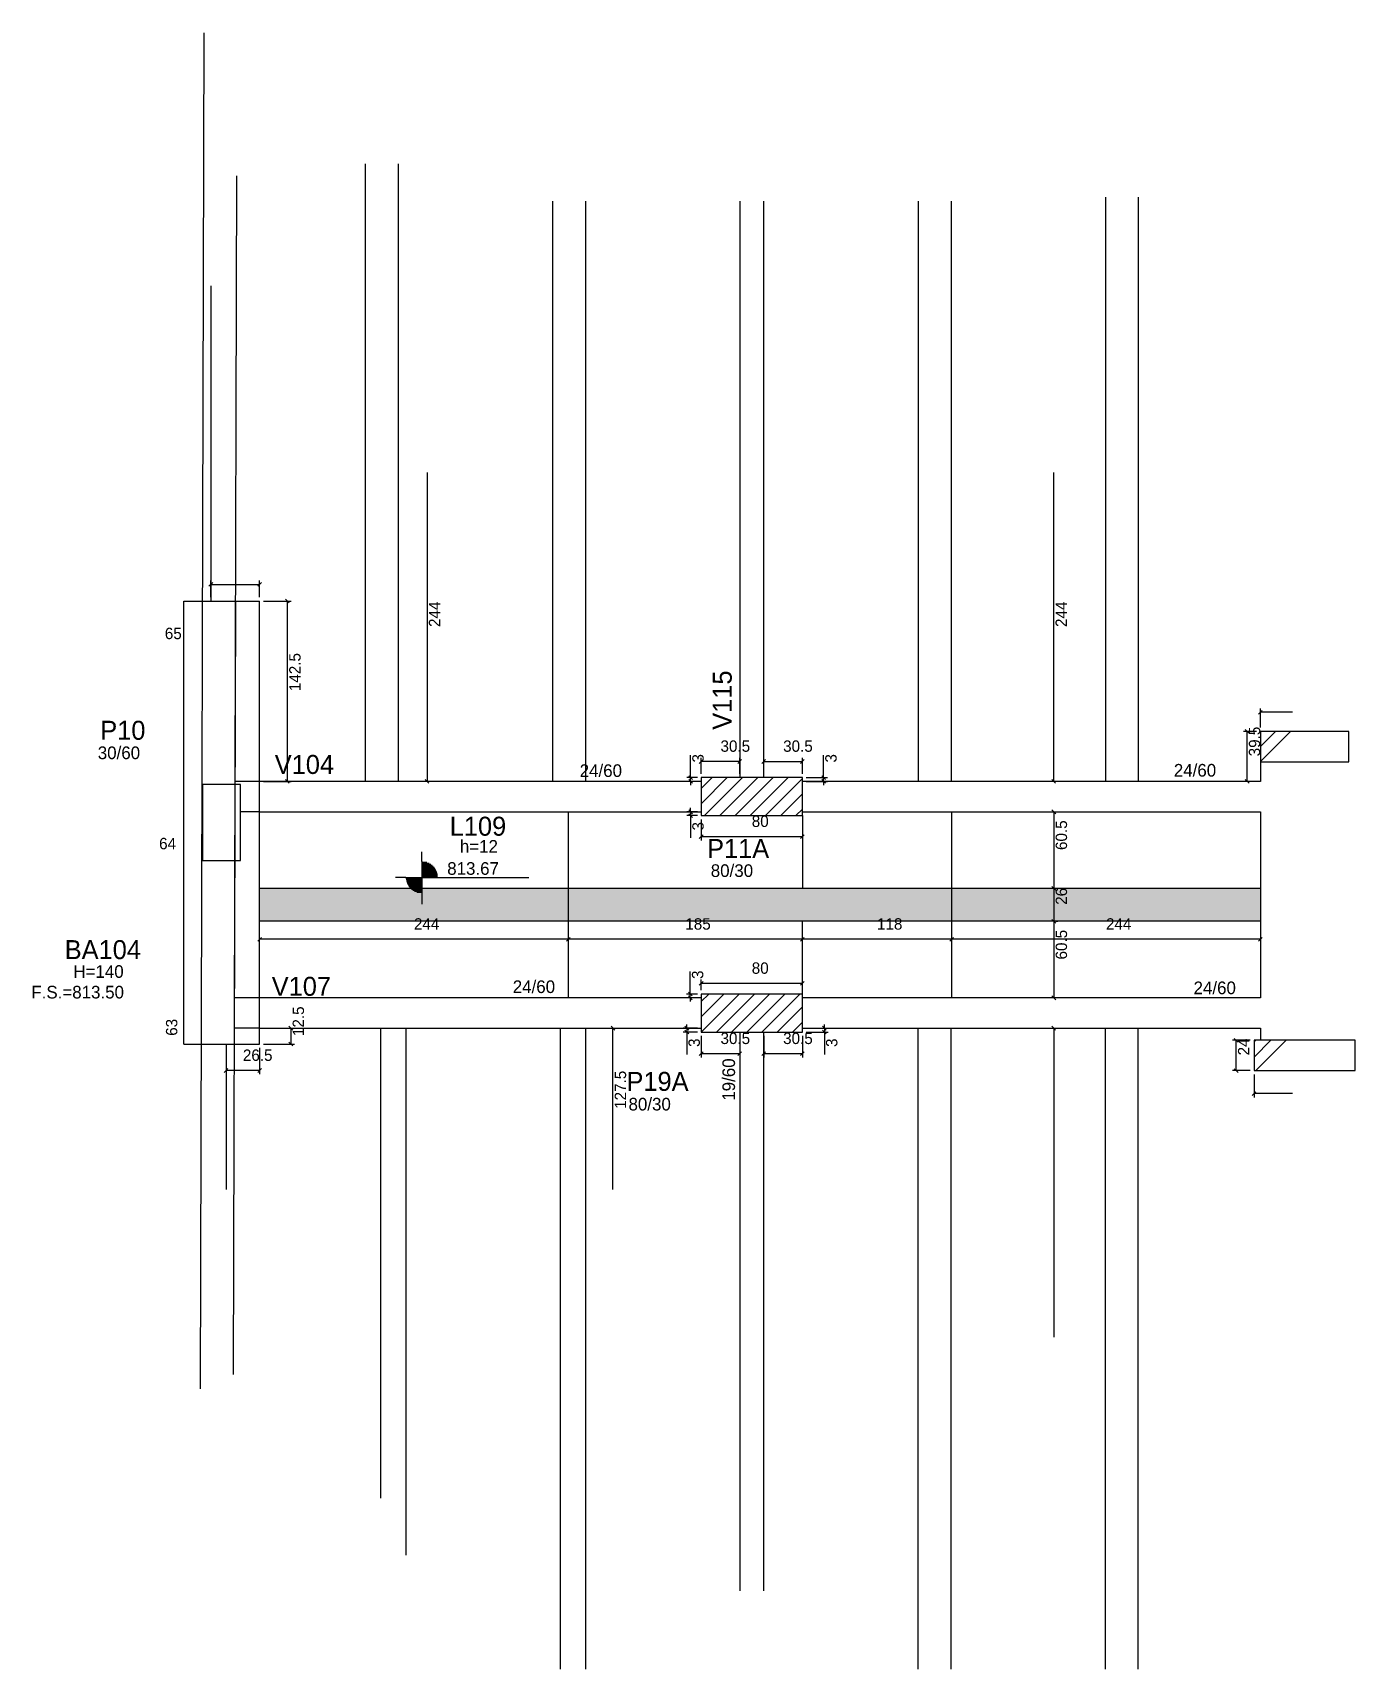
# Model space of a CAD drawing. Header units: metres. Extents: x 2907 to 3952, y 2062 to 3355.
import ezdxf

# ---------------------------------------------------------------- set-up
doc = ezdxf.new("R2010")
doc.units = ezdxf.units.M
for name, color, linetype in [('1', 7, 'Continuous'), ('3', 7, 'Continuous'), ('4', 7, 'Continuous'), ('7', 7, 'Continuous'), ('Hachura', 7, 'Continuous'), ('Painéis', 7, 'Continuous')]:
    doc.layers.add(name, color=color, linetype=linetype)

msp = doc.modelspace()

# ---------------------------------------------------------------- hatches: boundary and pattern name
at = {"layer": 'Hachura'}
h = msp.add_hatch(color=7, dxfattribs=at)
h.dxf.hatch_style = 1
h.paths.add_polyline_path([(3876.9, 2652.8), (3085.9, 2652.8), (3085.9, 2678.8), (3876.9, 2678.8), (3876.9, 2652.8)])

# ---------------------------------------------------------------- linework, layer by layer
at = {"layer": '1', "color": 1, "lineweight": 25}
for p, q in [((3039.3, 2283.4), (3042.2, 3354.8)), ((3065.3, 2294.6), (3067.9, 3241.8)), ((3025.9, 2905.8), (3085.9, 2905.8)), ((3025.9, 2555.8), (3025.9, 2905.8)), ((3066, 2555.8), (3067, 2905.8)), ((3085.9, 2555.8), (3085.9, 2905.8)), ((3025.9, 2555.8), (3085.9, 2555.8))]:
    msp.add_line(p, q, dxfattribs=at)
at = {"layer": '3', "color": 3, "lineweight": 25}
for p, q in [((3876.9, 2778.9), (3900.8, 2802.8)), ((3876.9, 2790.9), (3888.8, 2802.8)), ((3085.9, 2763.3), (3066.6, 2763.3)), ((3434.9, 2763.3), (3085.9, 2763.3)), ((3434.9, 2745.6), (3455.6, 2766.3)), ((3434.9, 2757.6), (3443.6, 2766.3)), ((3437.6, 2736.3), (3467.6, 2766.3)), ((3449.7, 2736.3), (3479.7, 2766.3)), ((3461.7, 2736.3), (3491.7, 2766.3)), ((3473.7, 2736.3), (3503.7, 2766.3)), ((3485.7, 2736.3), (3514.9, 2765.5)), ((3497.8, 2736.3), (3514.9, 2753.5)), ((3509.8, 2736.3), (3514.9, 2741.5)), ((3085.9, 2739.3), (3070.9, 2739.3)), ((3214.1, 2700), (3214.1, 2707.7)), ((3214.1, 2700), (3214.1, 2675)), ((3214.1, 2699.4), (3218, 2699.4)), ((3214.1, 2698.6), (3219.9, 2698.6)), ((3214.1, 2697.8), (3221.2, 2697.8)), ((3214.1, 2697), (3222.2, 2697)), ((3214.1, 2696.3), (3223.1, 2696.3)), ((3214.1, 2695.5), (3223.8, 2695.5)), ((3214.1, 2694.7), (3224.4, 2694.7)), ((3214.1, 2693.9), (3224.9, 2693.9)), ((3214.1, 2693.1), (3225.3, 2693.1)), ((3214.1, 2692.3), (3225.7, 2692.3)), ((3214.1, 2691.5), (3226, 2691.5)), ((3214.1, 2690.7), (3226.2, 2690.7)), ((3214.1, 2689.9), (3226.4, 2689.9)), ((3201.6, 2687.5), (3193.2, 2687.5)), ((3201.6, 2687.5), (3226.6, 2687.5)), ((3214.1, 2686.7), (3201.6, 2686.7)), ((3214.1, 2685.9), (3201.7, 2685.9)), ((3214.1, 2685.2), (3201.9, 2685.2)), ((3214.1, 2684.4), (3202, 2684.4)), ((3214.1, 2683.6), (3202.3, 2683.6)), ((3214.1, 2682.8), (3202.6, 2682.8)), ((3214.1, 2682), (3202.9, 2682)), ((3214.1, 2681.2), (3203.4, 2681.2)), ((3214.1, 2680.4), (3203.9, 2680.4)), ((3214.1, 2679.6), (3204.5, 2679.6)), ((3214.1, 2678.8), (3205.2, 2678.8)), ((3214.1, 2678), (3206, 2678)), ((3214.1, 2677.2), (3207.1, 2677.2)), ((3214.1, 2689.1), (3226.5, 2689.1)), ((3214.1, 2688.3), (3226.6, 2688.3)), ((3226.6, 2687.5), (3298.6, 2687.5)), ((3214.1, 2676.4), (3208.4, 2676.4)), ((3214.1, 2675.6), (3210.3, 2675.6)), ((3214.1, 2675), (3214.1, 2666.2)), ((3085.9, 2592.3), (3066.1, 2592.3)), ((3434.9, 2565.3), (3464.9, 2595.3)), ((3434.9, 2577.3), (3452.9, 2595.3)), ((3434.9, 2589.3), (3440.9, 2595.3)), ((3447, 2565.3), (3477, 2595.3)), ((3459, 2565.3), (3489, 2595.3)), ((3471, 2565.3), (3501, 2595.3)), ((3483, 2565.3), (3513, 2595.3)), ((3495, 2565.3), (3514.9, 2585.2)), ((3507.1, 2565.3), (3514.9, 2573.2)), ((3085.9, 2568.3), (3066.1, 2568.3)), ((3871.9, 2545.5), (3885.2, 2558.8)), ((3871.9, 2557.5), (3873.2, 2558.8)), ((3873.3, 2534.8), (3897.3, 2558.8))]:
    msp.add_line(p, q, dxfattribs=at)
for points in [[(3465.4, 3221.8), (3465.4, 2766.3)], [(3484.4, 2766.3), (3484.4, 3221.8)], [(3876.9, 2778.8), (3876.9, 2763.3)], [(3876.9, 2763.3), (3514.9, 2763.3)], [(3085.9, 2739.3), (3434.9, 2739.3)], [(3514.9, 2739.3), (3876.9, 2739.3)], [(3876.9, 2739.3), (3876.9, 2592.3)], [(3434.9, 2592.3), (3085.9, 2592.3)], [(3876.9, 2592.3), (3514.9, 2592.3)], [(3085.9, 2568.3), (3434.9, 2568.3)], [(3465.4, 2565.3), (3465.4, 2123.8)], [(3484.4, 2123.8), (3484.4, 2565.3)], [(3514.9, 2568.3), (3876.9, 2568.3)], [(3876.9, 2568.3), (3876.9, 2558.8)]]:
    msp.add_lwpolyline(points, dxfattribs=at)
at = {"layer": '7', "color": 7, "lineweight": 25}
for points in [[(3876.9, 2778.8), (3946.9, 2778.8), (3946.9, 2802.8), (3876.9, 2802.8), (3876.9, 2778.8)], [(3040.9, 2700.8), (3070.9, 2700.8), (3070.9, 2760.8), (3040.9, 2760.8), (3040.9, 2700.8)], [(3434.9, 2736.3), (3514.9, 2736.3), (3514.9, 2766.3), (3434.9, 2766.3), (3434.9, 2736.3)], [(3434.9, 2565.3), (3514.9, 2565.3), (3514.9, 2595.3), (3434.9, 2595.3), (3434.9, 2565.3)], [(3871.9, 2534.8), (3951.9, 2534.8), (3951.9, 2558.8), (3871.9, 2558.8), (3871.9, 2534.8)]]:
    msp.add_lwpolyline(points, dxfattribs=at)
at = {"layer": 'Painéis', "color": 200, "lineweight": 25}
for p, q in [((3169.4, 3251.3), (3169.4, 2763.3)), ((3195.4, 3251.3), (3195.4, 2763.3)), ((3317.4, 3221.8), (3317.4, 2763.3)), ((3343.4, 3221.8), (3343.4, 2763.3)), ((3606.4, 3221.8), (3606.4, 2763.3)), ((3632.4, 3221.8), (3632.4, 2763.3)), ((3754.4, 3224.8), (3754.4, 2763.3)), ((3780.4, 3224.8), (3780.4, 2763.3)), ((3047.4, 3154.8), (3047.4, 2905.8)), ((3329.9, 2739.3), (3329.9, 2592.3)), ((3514.9, 2736.3), (3514.9, 2678.8)), ((3632.9, 2739.3), (3632.9, 2592.3)), ((3876.9, 2678.8), (3085.9, 2678.8)), ((3876.9, 2652.8), (3085.9, 2652.8)), ((3514.9, 2595.3), (3514.9, 2652.8)), ((3181.4, 2568.3), (3181.4, 2196.9)), ((3201.4, 2568.3), (3201.4, 2152)), ((3323.4, 2568.3), (3323.4, 2061.8)), ((3343.4, 2568.3), (3343.4, 2061.8)), ((3606.4, 2061.8), (3606.4, 2568.3)), ((3632.4, 2061.8), (3632.4, 2568.3)), ((3754.4, 2061.8), (3754.4, 2568.3)), ((3780.4, 2061.8), (3780.4, 2568.3)), ((3059.4, 2555.8), (3059.4, 2440.9))]:
    msp.add_line(p, q, dxfattribs=at)
at = {"layer": 'Painéis', "color": 4, "lineweight": 25}
for p, q in [((3218.3, 3007.3), (3218.3, 2763.3)), ((3713.6, 2763.3), (3713.6, 3007.3)), ((3047.4, 2908.9), (3047.4, 2922)), ((3047.4, 2919), (3085.9, 2919)), ((3085.9, 2908.8), (3085.9, 2922)), ((3088.9, 2905.8), (3110.9, 2905.8)), ((3107.9, 2763.3), (3107.9, 2905.8)), ((3876.9, 2805.8), (3876.9, 2820.9)), ((3902.4, 2817.9), (3876.9, 2817.9)), ((3873.9, 2802.8), (3863.5, 2802.8)), ((3866.5, 2763.3), (3866.5, 2802.8)), ((3426.6, 2766.3), (3426.6, 2784)), ((3434.9, 2769.3), (3434.9, 2782)), ((3465.4, 2769.3), (3465.4, 2782)), ((3484.4, 2769.3), (3484.4, 2782)), ((3514.9, 2769.3), (3514.9, 2782)), ((3531.7, 2766.3), (3531.7, 2784)), ((3465.4, 2779), (3434.9, 2779)), ((3484.4, 2779), (3514.9, 2779)), ((3088.9, 2763.3), (3110.9, 2763.3)), ((3232.6, 2763.3), (3215.3, 2763.3)), ((3431.9, 2766.3), (3423.6, 2766.3)), ((3431.9, 2763.3), (3423.6, 2763.3)), ((3426.6, 2763.3), (3426.6, 2766.3)), ((3426.6, 2763.3), (3426.6, 2760.3)), ((3517.9, 2766.3), (3534.7, 2766.3)), ((3517.9, 2763.3), (3534.7, 2763.3)), ((3531.7, 2763.3), (3531.7, 2766.3)), ((3531.7, 2763.3), (3531.7, 2760.3)), ((3873.9, 2763.3), (3863.5, 2763.3)), ((3426.6, 2739.3), (3426.6, 2742.3)), ((3431.9, 2739.3), (3423.6, 2739.3)), ((3431.9, 2736.3), (3423.6, 2736.3)), ((3426.6, 2739.3), (3426.6, 2736.3)), ((3426.6, 2736.3), (3426.6, 2718.6)), ((3434.9, 2733.3), (3434.9, 2716.7)), ((3514.9, 2733.3), (3514.9, 2716.7)), ((3713.7, 2739.3), (3713.7, 2678.8)), ((3434.9, 2719.7), (3514.9, 2719.7)), ((3713.7, 2678.8), (3713.7, 2652.8)), ((3713.7, 2652.8), (3713.7, 2592.3)), ((3715.2, 2652.8), (3716.7, 2652.8)), ((3329.9, 2638.6), (3085.9, 2638.6)), ((3514.9, 2638.6), (3329.9, 2638.6)), ((3632.9, 2638.6), (3514.9, 2638.6)), ((3876.9, 2638.6), (3632.9, 2638.6)), ((3632.9, 2637.7), (3632.9, 2635.6)), ((3632.9, 2637.7), (3632.9, 2635.6)), ((3876.9, 2637.7), (3876.9, 2635.6)), ((3426.3, 2595.3), (3426.3, 2613)), ((3434.9, 2598.3), (3434.9, 2606.7)), ((3514.9, 2603.7), (3434.9, 2603.7)), ((3514.9, 2598.3), (3514.9, 2606.7)), ((3431.9, 2595.3), (3423.3, 2595.3)), ((3431.9, 2592.3), (3423.3, 2592.3)), ((3426.3, 2592.3), (3426.3, 2595.3)), ((3426.3, 2592.3), (3426.3, 2589.3)), ((3088.9, 2568.3), (3113.6, 2568.3)), ((3110.6, 2568.3), (3110.6, 2555.8)), ((3365.2, 2440.9), (3365.2, 2568.3)), ((3431.9, 2568.3), (3420.6, 2568.3)), ((3431.9, 2565.3), (3420.6, 2565.3)), ((3423.6, 2568.3), (3423.6, 2571.3)), ((3423.6, 2568.3), (3423.6, 2565.3)), ((3423.6, 2565.3), (3423.6, 2547.6)), ((3434.9, 2562.3), (3434.9, 2545.2)), ((3465.4, 2562.3), (3465.4, 2545.2)), ((3484.4, 2562.3), (3484.4, 2545.2)), ((3514.9, 2562.3), (3514.9, 2545.2)), ((3517.9, 2568.3), (3535.3, 2568.3)), ((3517.9, 2565.3), (3535.3, 2565.3)), ((3532.3, 2568.3), (3532.3, 2571.3)), ((3532.3, 2568.3), (3532.3, 2565.3)), ((3532.3, 2565.3), (3532.3, 2547.6)), ((3713.6, 2568.3), (3713.6, 2324.3)), ((3059.4, 2552.8), (3059.4, 2531.9)), ((3085.9, 2552.8), (3085.9, 2531.9)), ((3088.9, 2555.8), (3113.6, 2555.8)), ((3434.9, 2548.2), (3465.4, 2548.2)), ((3484.4, 2548.2), (3514.9, 2548.2)), ((3868.9, 2558.8), (3854.8, 2558.8)), ((3857.8, 2534.8), (3857.8, 2558.8)), ((3085.9, 2534.9), (3059.4, 2534.9)), ((3868.9, 2534.8), (3854.8, 2534.8)), ((3871.9, 2531.8), (3871.9, 2513.6)), ((3902.4, 2516.6), (3871.9, 2516.6))]:
    msp.add_line(p, q, dxfattribs=at)
at = {"layer": 'Painéis', "color": 0, "lineweight": 25}
for p, q in [((3048.9, 2920.5), (3045.9, 2917.5)), ((3084.4, 2917.5), (3087.4, 2920.5)), ((3109.4, 2904.3), (3106.4, 2907.3)), ((3878.4, 2819.4), (3875.4, 2816.4)), ((3868, 2801.3), (3865, 2804.3)), ((3436.4, 2780.5), (3433.4, 2777.5)), ((3463.9, 2777.5), (3466.9, 2780.5)), ((3485.9, 2780.5), (3482.9, 2777.5)), ((3513.4, 2777.5), (3516.4, 2780.5)), ((3425.1, 2767.8), (3428.1, 2764.8)), ((3530.2, 2767.8), (3533.2, 2764.8)), ((3106.4, 2764.8), (3109.4, 2761.8)), ((3216.8, 2764.8), (3219.8, 2761.8)), ((3428.1, 2761.8), (3425.1, 2764.8)), ((3533.2, 2761.8), (3530.2, 2764.8)), ((3712.1, 2764.8), (3715.1, 2761.8)), ((3865, 2764.8), (3868, 2761.8)), ((3425.1, 2740.8), (3428.1, 2737.8)), ((3428.1, 2734.8), (3425.1, 2737.8)), ((3715.2, 2737.8), (3712.2, 2740.8)), ((3436.4, 2721.2), (3433.4, 2718.2)), ((3513.4, 2718.2), (3516.4, 2721.2)), ((3712.2, 2680.3), (3715.2, 2677.3)), ((3715.2, 2677.3), (3712.2, 2680.3)), ((3712.2, 2654.3), (3715.2, 2651.3)), ((3715.2, 2651.3), (3712.2, 2654.3)), ((3087.4, 2640.1), (3084.4, 2637.1)), ((3331.4, 2640.1), (3328.4, 2637.1)), ((3328.4, 2637.1), (3331.4, 2640.1)), ((3516.4, 2640.1), (3513.4, 2637.1)), ((3513.4, 2637.1), (3516.4, 2640.1)), ((3634.4, 2640.1), (3631.4, 2637.1)), ((3631.4, 2637.1), (3634.4, 2640.1)), ((3875.4, 2637.1), (3878.4, 2640.1)), ((3436.4, 2605.2), (3433.4, 2602.2)), ((3513.4, 2602.2), (3516.4, 2605.2)), ((3424.8, 2596.8), (3427.8, 2593.8)), ((3427.8, 2590.8), (3424.8, 2593.8)), ((3712.2, 2593.8), (3715.2, 2590.8)), ((3112.1, 2566.8), (3109.1, 2569.8)), ((3366.7, 2566.8), (3363.7, 2569.8)), ((3422.1, 2569.8), (3425.1, 2566.8)), ((3425.1, 2563.8), (3422.1, 2566.8)), ((3530.8, 2569.8), (3533.8, 2566.8)), ((3533.8, 2563.8), (3530.8, 2566.8)), ((3715.1, 2566.8), (3712.1, 2569.8)), ((3859.3, 2557.3), (3856.3, 2560.3)), ((3109.1, 2557.3), (3112.1, 2554.3)), ((3436.4, 2549.7), (3433.4, 2546.7)), ((3463.9, 2546.7), (3466.9, 2549.7)), ((3485.9, 2549.7), (3482.9, 2546.7)), ((3513.4, 2546.7), (3516.4, 2549.7)), ((3060.9, 2536.4), (3057.9, 2533.4)), ((3084.4, 2533.4), (3087.4, 2536.4)), ((3856.3, 2536.3), (3859.3, 2533.3)), ((3873.4, 2518.1), (3870.4, 2515.1))]:
    msp.add_line(p, q, dxfattribs=at)

# ---------------------------------------------------------------- texts
at = {"layer": '3', "color": 3, "lineweight": 25}
for s, height, p in [('65', 9, (3011, 2875.7)), ('30/60', 10, (2958, 2780.9)), ('24/60', 10, (3338.9, 2766.8)), ('24/60', 10, (3808.5, 2767.1)), ('64', 9, (3006.5, 2709.7)), ('h=12', 10, (3244.2, 2707)), ('813.67', 10, (3234.2, 2689.5)), ('80/30', 10, (3442.5, 2687.8)), ('H=140', 10, (2938.7, 2608.1)), ('F.S.=813.50', 10, (2905.5, 2591.8)), ('24/60', 10, (3286, 2596.1)), ('24/60', 10, (3824.1, 2595.2)), ('80/30', 10, (3377.5, 2503.3))]:
    msp.add_text(s, height=height, dxfattribs=at).set_placement(p)
for s, height, p in [('63', 9, (3020.9, 2562.3)), ('19/60', 10, (3461.7, 2511))]:
    msp.add_text(s, height=height, rotation=90, dxfattribs=at).set_placement(p)
at = {"layer": '4', "color": 4, "lineweight": 25}
msp.add_text('V115', height=15, rotation=90.003, dxfattribs=at).set_placement((3459.1, 2804.1))
for s, p in [('P10', (2960, 2796.2)), ('V104', (3097.9, 2769.2)), ('L109', (3236.2, 2720.4)), ('P11A', (3439.6, 2702.8)), ('BA104', (2931.9, 2622.9)), ('V107', (3095.5, 2593.9)), ('P19A', (3375.9, 2518.8))]:
    msp.add_text(s, height=15, dxfattribs=at).set_placement(p)
at = {"layer": 'Painéis', "color": 240, "lineweight": 25}
for s, p in [('244', (3228.7, 2885.3)), ('244', (3724, 2885.3)), ('142.5', (3118.3, 2834.6)), ('39.5', (3876.8, 2783.1)), ('3', (3436.9, 2778.2)), ('3', (3542, 2778.2)), ('3', (3436.9, 2724.5)), ('60.5', (3724.1, 2709.1)), ('26', (3724.1, 2665.8)), ('60.5', (3724.1, 2622.6)), ('3', (3436.6, 2607.2)), ('12.5', (3121, 2562.1)), ('3', (3433.9, 2553.5)), ('3', (3542.6, 2553.5)), ('24', (3868.2, 2546.8)), ('127.5', (3375.6, 2504.6))]:
    msp.add_text(s, height=9, rotation=90, dxfattribs=at).set_placement(p)
for s, p in [('30.5', (3450.2, 2786.7)), ('30.5', (3499.7, 2786.7)), ('80', (3474.9, 2727.3)), ('244', (3207.9, 2646.2)), ('185', (3422.4, 2646.2)), ('118', (3573.9, 2646.2)), ('244', (3754.9, 2646.2)), ('80', (3474.9, 2611.3)), ('30.5', (3450.2, 2555.8)), ('30.5', (3499.7, 2555.8)), ('26.5', (3072.7, 2542.5))]:
    msp.add_text(s, height=9, dxfattribs=at).set_placement(p)

doc.saveas('drawing.dxf')
